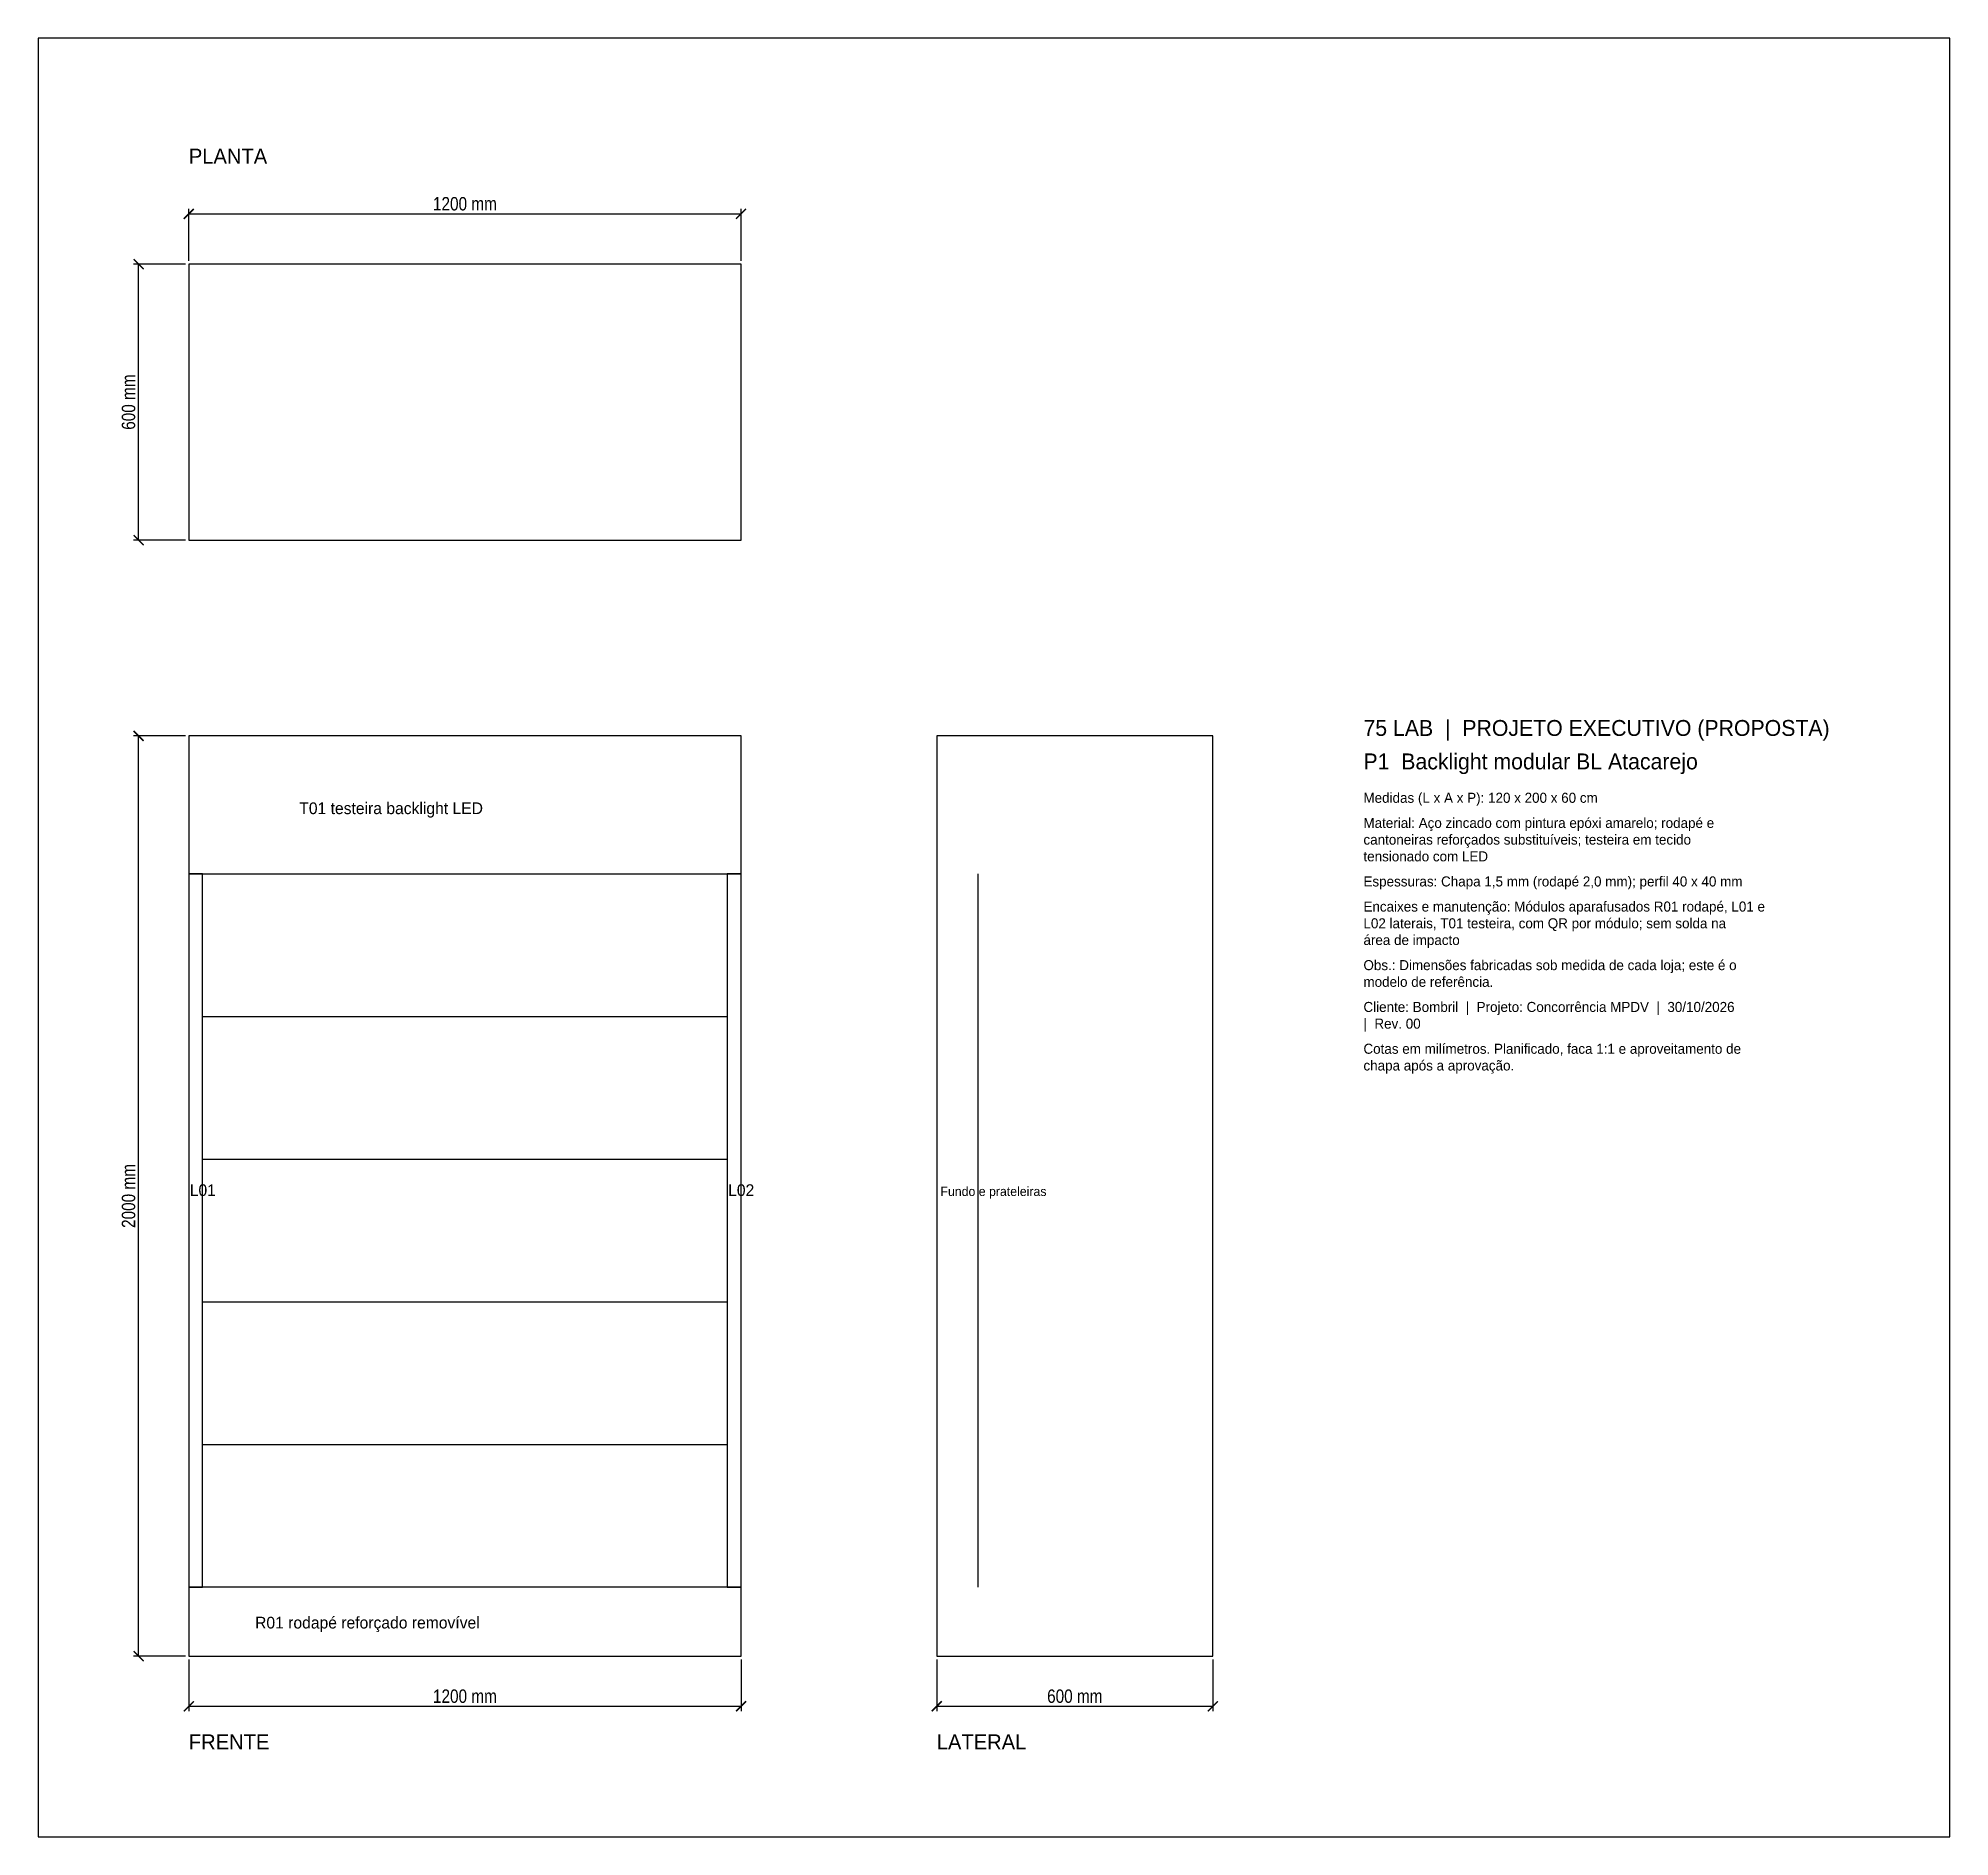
# Model space of a CAD drawing. Header units: millimetres. Extents: x 0 to 4154, y 0 to 3909.
import ezdxf

# ---------------------------------------------------------------- set-up
doc = ezdxf.new("R2010")
doc.units = ezdxf.units.MM
for name, color, linetype in [('CONTORNO', 7, 'Continuous'), ('COTAS', 3, 'Continuous'), ('DETALHE', 8, 'Continuous'), ('MODULO', 1, 'Continuous'), ('MOLDURA', 7, 'Continuous'), ('TEXTO', 7, 'Continuous')]:
    doc.layers.add(name, color=color, linetype=linetype)
doc.styles.add('OpenSansCondensed-Light', font='OpenSansCondensed-Light.ttf')
doc.dimstyles.new('EZDXF', dxfattribs={"dimtxt": 0.25, "dimasz": 0.175, "dimexe": 0.375, "dimexo": 0.125, "dimgap": 0.1, "dimtad": 1, "dimlfac": 100, "dimzin": 12, "dimdsep": 46, "dimtxsty": 'OpenSansCondensed-Light', "dimblk": 'ARCHTICK', "dimcen": 2.5, "dimazin": 3, "dimtfac": 0.5, "dimtmove": 2, "dimatfit": 3})

# ---------------------------------------------------------------- blocks, each defined once
blk = doc.blocks.new('_ARCHTICK')
at = {"color": 0, "linetype": 'BYBLOCK', "const_width": 0.15}
blk.add_lwpolyline([(-0.5, -0.5), (0.5, 0.5)], dxfattribs=at)

msp = doc.modelspace()

# ---------------------------------------------------------------- linework, layer by layer
at = {"layer": 'CONTORNO'}
for points in [[(327.3, 2818.2), (1527.3, 2818.2), (1527.3, 3418.2), (327.3, 3418.2)], [(327.3, 392.7), (1527.3, 392.7), (1527.3, 2392.7), (327.3, 2392.7)], [(1952.7, 392.7), (2552.7, 392.7), (2552.7, 2392.7), (1952.7, 2392.7)]]:
    msp.add_lwpolyline(points, close=True, dxfattribs=at)
at = {"layer": 'DETALHE'}
for p, q in [((2042.7, 542.7), (2042.7, 2092.7)), ((357.3, 1782.7), (1497.3, 1782.7)), ((357.3, 1472.7), (1497.3, 1472.7)), ((357.3, 1162.7), (1497.3, 1162.7)), ((357.3, 852.7), (1497.3, 852.7))]:
    msp.add_line(p, q, dxfattribs=at)
at = {"layer": 'MODULO'}
msp.add_line((327.3, 2092.7), (1527.3, 2092.7), dxfattribs=at)
for points in [[(327.3, 542.7), (357.3, 542.7), (357.3, 2092.7), (327.3, 2092.7)], [(1497.3, 542.7), (1527.3, 542.7), (1527.3, 2092.7), (1497.3, 2092.7)], [(327.3, 392.7), (1527.3, 392.7), (1527.3, 542.7), (327.3, 542.7)]]:
    msp.add_lwpolyline(points, close=True, dxfattribs=at)
at = {"layer": 'MOLDURA'}
msp.add_lwpolyline([(0, 0), (4154.2, 0), (4154.2, 3909.1), (0, 3909.1)], close=True, dxfattribs=at)

# ---------------------------------------------------------------- texts
at = {"layer": 'TEXTO'}
for s, height, p in [('PLANTA', 32.73, (327.3, 3636.4)), ('75 LAB  |  PROJETO EXECUTIVO (PROPOSTA)', 34.545, (2880, 2392.7)), ('P1  Backlight modular BL Atacarejo', 34.545, (2880, 2320)), ('T01 testeira backlight LED', 25.455, (567.3, 2222.7)), ('Medidas (L x A x P): 120 x 200 x 60 cm', 21.818, (2880, 2247.3)), ('Material: Aço zincado com pintura epóxi amarelo; rodapé e', 21.818, (2880, 2192.7)), ('cantoneiras reforçados substituíveis; testeira em tecido', 21.818, (2880, 2156.4)), ('tensionado com LED', 21.818, (2880, 2120)), ('Espessuras: Chapa 1,5 mm (rodapé 2,0 mm); perfil 40 x 40 mm', 21.818, (2880, 2065.5)), ('Encaixes e manutenção: Módulos aparafusados R01 rodapé, L01 e', 21.818, (2880, 2010.9)), ('L02 laterais, T01 testeira, com QR por módulo; sem solda na', 21.818, (2880, 1974.5)), ('área de impacto', 21.818, (2880, 1938.2)), ('Obs.: Dimensões fabricadas sob medida de cada loja; este é o', 21.818, (2880, 1883.6)), ('modelo de referência.', 21.818, (2880, 1847.3)), ('Cliente: Bombril  |  Projeto: Concorrência MPDV  |  30/10/2026', 21.818, (2880, 1792.7)), ('|  Rev. 00', 21.82, (2880, 1756.4)), ('Cotas em milímetros. Planificado, faca 1:1 e aproveitamento de', 21.818, (2880, 1701.8)), ('chapa após a aprovação.', 21.818, (2880, 1665.5)), ('L01', 25.45, (329.3, 1392.7)), ('L02', 25.45, (1499.3, 1392.7)), ('Fundo e prateleiras', 20, (1960.7, 1392.7)), ('R01 rodapé reforçado removível', 25.455, (471.3, 452.7)), ('FRENTE', 32.73, (327.3, 189.8)), ('LATERAL', 32.73, (1952.7, 189.8))]:
    msp.add_text(s, height=height, dxfattribs=at).set_placement(p)

# ---------------------------------------------------------------- dimensions: what is measured, and where the dimension line sits
at = {"layer": 'COTAS'}
for base, p1, p2 in [((327.3, 3527.3), (327.3, 3418.2), (1527.3, 3418.2)), ((327.3, 283.6), (327.3, 392.7), (1527.3, 392.7)), ((1952.7, 283.6), (1952.7, 392.7), (2552.7, 392.7))]:
    msp.add_linear_dim(base=base, p1=p1, p2=p2, dimstyle='EZDXF', override={"dimtxt": 29.090909, "dimasz": 21.818182, "dimexe": 10.909091, "dimexo": 7.272727, "dimgap": 7.272727, "dimdec": 0, "dimlfac": 1, "dimpost": '<> mm', "dimclrt": 3}, dxfattribs=at).render()
for base, p1, p2 in [((218.2, 2818.2), (327.3, 2818.2), (327.3, 3418.2)), ((218.2, 392.7), (327.3, 392.7), (327.3, 2392.7))]:
    msp.add_linear_dim(base=base, p1=p1, p2=p2, angle=90, dimstyle='EZDXF', override={"dimtxt": 29.090909, "dimasz": 21.818182, "dimexe": 10.909091, "dimexo": 7.272727, "dimgap": 7.272727, "dimdec": 0, "dimlfac": 1, "dimpost": '<> mm', "dimclrt": 3}, dxfattribs=at).render()

doc.saveas('drawing.dxf')
